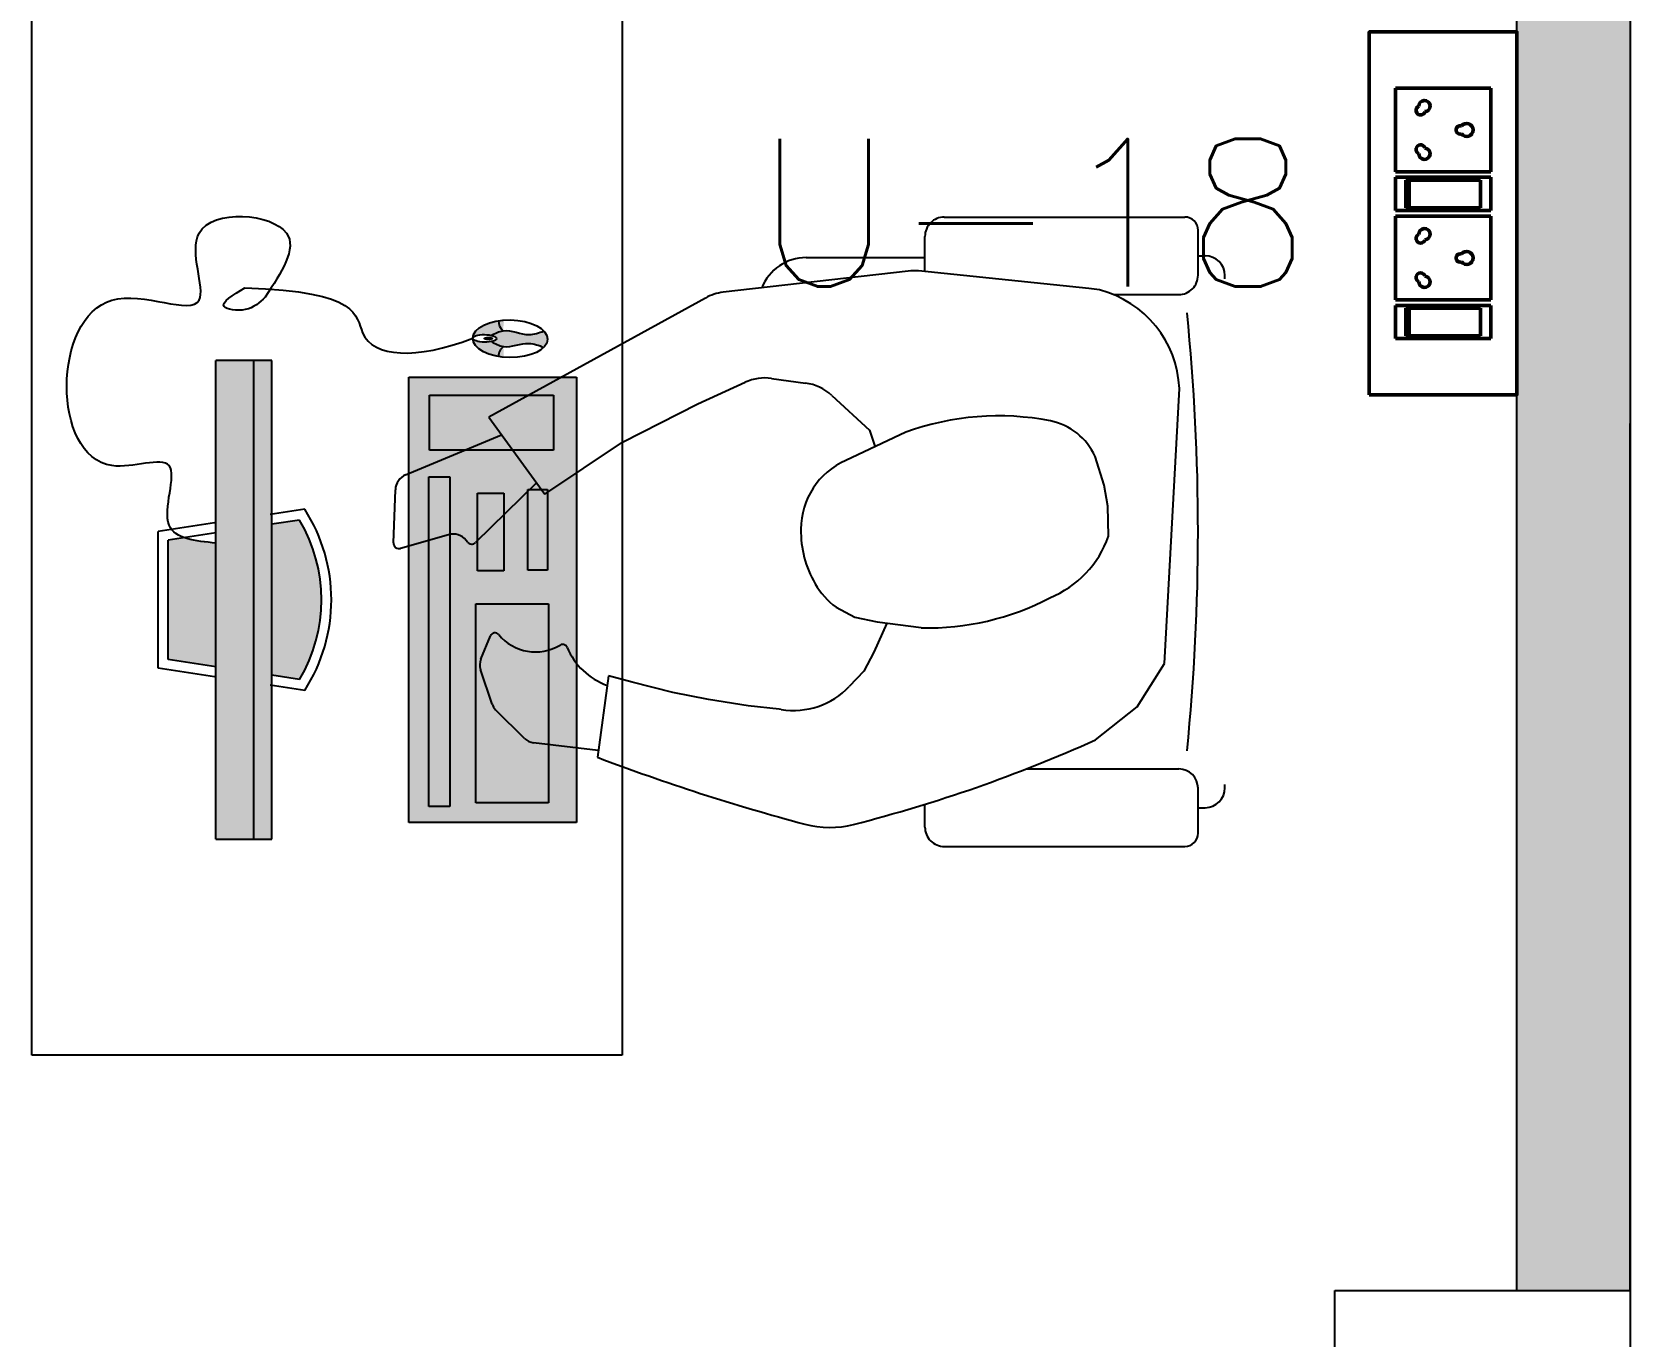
# Model space of a CAD drawing. Extents: x 11369658 to 11598203, y -3946797 to -3787209.
# Drawn here: x 11393188 to 11394812, y -3895582 to -3894258 of the extents above; entities that cross this region are included whole.
import ezdxf

# ---------------------------------------------------------------- set-up
doc = ezdxf.new("R2010")
doc.units = 0
doc.header["$MEASUREMENT"] = 0
doc.linetypes.add('CENTER', pattern=[0])
doc.layers.get('0').update_dxf_attribs({"linetype": 'CONTINUOUS'})
doc.layers.add('ELE-POWER SOCKET TEXT', color=7, linetype='CONTINUOUS', lineweight=5)
doc.layers.add('ELE. 2N0S OF 6-16 UPS SOCKETS', color=191, linetype='CONTINUOUS', lineweight=15)
doc.layers.add('HS', color=251, linetype='CONTINUOUS')
doc.styles.get("Standard").update_dxf_attribs({"font": 'arial.ttf'})

# ---------------------------------------------------------------- blocks, each defined once
blk = doc.blocks.new('6MODULE-UPS')
at = {"layer": 'ELE. 2N0S OF 6-16 UPS SOCKETS', "color": 223, "lineweight": 50}
for p, q in [((-5.704992610775079, 91.87557897313167), (-5.704992610775079, 19.69455388761514)), ((-5.704992610775079, 91.87557897313167), (-5.704992610775079, 19.69455388761514)), ((19.44194516093698, 91.87557897313167), (-5.704992610775079, 91.87557897313167)), ((-5.704992610775079, 91.87557897313167), (19.44194516093698, 91.87557897313167)), ((19.44194516093698, 19.69455388761514), (19.44194516093698, 91.87557897313167)), ((23.63310145623409, 91.87557897313167), (86.86719344731458, 91.87557897313167)), ((23.63310145623409, 19.69455388761514), (23.63310145623409, 91.87557897313167)), ((86.86719344731458, 91.87557897313167), (86.86719344731458, 19.69455388761514)), ((91.05834974261168, 91.87557897313167), (91.05834974261168, 19.69455388761514)), ((91.05834974261168, 91.87557897313167), (91.05834974261168, 19.69455388761514)), ((116.2052875143237, 91.87557897313167), (91.05834974261168, 91.87557897313167)), ((91.05834974261168, 91.87557897313167), (116.2052875143237, 91.87557897313167)), ((116.2052875143237, 19.69455388761514), (116.2052875143237, 91.87557897313167)), ((120.3964438096208, 19.69455388761514), (120.3964438096208, 91.87557897313167)), ((120.3964438096208, 91.87557897313167), (183.6305358008073, 91.87557897313167)), ((183.6305358008073, 91.87557897313167), (183.6305358008073, 19.69455388761514)), ((-3.609414463126527, 84.01716091947607), (-3.609414463126527, 27.55297194127075)), ((17.34636701335901, 84.01716091947607), (-3.609414463126527, 84.01716091947607)), ((17.34636701335901, 27.55297194127075), (17.34636701335901, 84.01716091947607)), ((93.15392789026023, 84.01716091947607), (93.15392789026023, 27.55297194127075)), ((114.1097093667458, 84.01716091947607), (93.15392789026023, 84.01716091947607)), ((114.1097093667458, 27.55297194127075), (114.1097093667458, 84.01716091947607)), ((-3.609414463126527, 30.06766571844901), (17.34636701335901, 30.06766571844901)), ((-3.609414463126527, 27.55297194127075), (17.34636701335901, 27.55297194127075)), ((93.15392789026023, 30.06766571844901), (114.1097093667458, 30.06766571844901)), ((93.15392789026023, 27.55297194127075), (114.1097093667458, 27.55297194127075)), ((-5.704992610775079, 19.69455388761514), (19.44194516093698, 19.69455388761514)), ((86.86719344731458, 19.69455388761514), (23.63310145623409, 19.69455388761514)), ((91.05834974261168, 19.69455388761514), (116.2052875143237, 19.69455388761514)), ((183.6305358008073, 19.69455388761514), (120.3964438096208, 19.69455388761514))]:
    blk.add_line(p, q, dxfattribs=at)
blk.add_lwpolyline([(-48.07445681007374, 0), (225.9999999999999, 0), (225.9999999999999, 111.570132860738), (-48.07445681007374, 111.570132860738)], close=True, dxfattribs=at)
for centre, radius, start, end in [((55.25014745180962, 73.60342887925914), 4.921557205418713, 307.1583653110259, 232.8416346889742), ((152.0134898051964, 73.60342887925914), 4.921557205418713, 307.1583653110257, 232.8416346889744), ((55.25014745180962, 68.68084959206003), 3.136489052635769, 161.4031195229886, 18.59688047701136), ((152.0134898051964, 68.68084959206003), 3.136489052635769, 161.4031195229886, 18.59688047701126), ((37.23000595312307, 41.69521460455314), 4.241204630450178, 5.268912887042561, 272.5100337051888), ((40.57308879435281, 38.77777576422159), 3.422047373335929, 202.6838099297566, 75.09513666306366), ((69.92720610912527, 38.77777576422159), 3.422047373335929, 104.9048633369364, 337.3161900702435), ((73.27028895053148, 41.69521460455314), 4.241204630450178, 267.4899662948114, 174.7310871129575), ((133.9933483065098, 41.69521460455314), 4.241204630450178, 5.268912887042561, 272.5100337051888), ((137.3364311477396, 38.77777576422159), 3.422047373335929, 202.6838099297566, 75.09513666306366), ((166.6905484626885, 38.77777576422159), 3.422047373335929, 104.9048633369359, 337.3161900702436), ((170.0336313039182, 41.69521460455314), 4.241204630450178, 267.4899662948116, 174.7310871129575)]:
    blk.add_arc(centre, radius, start, end, dxfattribs=at)

msp = doc.modelspace()

# ---------------------------------------------------------------- hatches: boundary and pattern name
h = msp.add_hatch(color=8)
h.dxf.hatch_style = 1
edge = h.paths.add_edge_path()
edge.add_arc((11393675.64543092, -3894551.146018198), 13.2539179130793, 179.2598745023485, 229.4615277725892, ccw=False)
edge.add_ellipse((11393674.23948504, -3894569.305725902), major_axis=(38.00888260555163, -0.5258028167620996), ratio=0.5040939593623253, start_angle=468.5600004429119, end_angle=539.9999999930382)
edge.add_ellipse((11393648.26346006, -3894568.965836819), major_axis=(12.032857611418, -0.1859137336754344), ratio=0.3216880064047317, start_angle=-1.3783676422463031e-08, end_angle=179.9999999586488, ccw=False)
edge.add_ellipse((11393648.26346006, -3894568.965836819), major_axis=(12.032857611418, -0.1859137336754344), ratio=0.3216880064047317, start_angle=179.9999999586488, end_angle=359.99999998621627, ccw=False)
edge.add_ellipse((11393674.23948504, -3894569.305725902), major_axis=(38.00888260555163, -0.5258028167620996), ratio=0.5040939593623253, start_angle=539.9999999930382, end_angle=612.3013535175419)
edge.add_arc((11393675.66407049, -3894587.589649897), 13.23356822491556, 128.5527937519682, 179.1747702921676, ccw=False)
edge.add_spline(control_points=[(11393667.41644116, -3894577.24054664), (11393675.8022336, -3894578.521854116), (11393690.24853616, -3894570.800997289), (11393703.48881451, -3894576.145114854), (11393708.35359457, -3894578.108665459)], knot_values=[0.4694720371276528, 0.4694720371276528, 0.4694720371276528, 0.4694720371276528, 1.407483953357447, 1.952313826482736, 1.952313826482736, 1.952313826482736, 1.952313826482736], degree=3, periodic=0)
edge.add_ellipse((11393674.23948504, -3894569.305725902), major_axis=(38.00888260555163, -0.5258028167620996), ratio=0.5040939593623253, start_angle=334.2319715187709, end_angle=385.7680284961759)
edge.add_spline(control_points=[(11393708.58404773, -3894561.449821884), (11393703.6699511, -3894563.274838053), (11393690.10422298, -3894568.312930517), (11393675.59828901, -3894559.954056928), (11393667.03093446, -3894561.218594367)], knot_values=[0.4506270724667458, 0.4506270724667458, 0.4506270724667458, 0.4506270724667458, 0.9954569455912963, 1.954670338081569, 1.954670338081569, 1.954670338081569, 1.954670338081569], degree=3, periodic=0)
h = msp.add_hatch(color=8)
h.dxf.hatch_style = 1
edge = h.paths.add_edge_path()
edge.add_ellipse((11393652.11461286, -3894569.1494998), major_axis=(4.098024485273234, -0.02806017541154832), ratio=0.2661020917250116, start_angle=0, end_angle=360)
h = msp.add_hatch(color=8)
h.dxf.hatch_style = 1
h.paths.add_polyline_path([(11393375.2537142, -3894591.584033454), (11393375.2537142, -3895077.584033187), (11393413.74963495, -3895077.584033187), (11393413.7496326, -3894591.584033269)])
h = msp.add_hatch(color=8)
h.dxf.hatch_style = 1
h.set_gradient(color1=(209, 209, 209), color2=(191, 191, 191), one_color=1, tint=0.75, name='INVCYLINDER')
h.paths.add_polyline_path([(11393431.9955557, -3895077.584033187), (11393413.74963495, -3895077.584033187), (11393413.7496326, -3894591.584033268), (11393431.9955557, -3894591.58403318)])
h = msp.add_hatch(color=8)
h.dxf.hatch_style = 1
h.paths.add_polyline_path([(11393592.43715783, -3894626.767581528), (11393592.43715783, -3894682.434404718), (11393718.27842911, -3894682.434404718), (11393718.27842911, -3894626.767581528)], flags=16)
h.paths.add_polyline_path([(11393639.47244558, -3894838.575239578), (11393639.47244558, -3895040.690400038), (11393713.16407314, -3895040.690400038), (11393713.16407314, -3894838.575239578)], flags=0)
h.paths.add_polyline_path([(11393591.71744577, -3894709.591673113), (11393591.71744577, -3895044.492007801), (11393613.13633318, -3895044.492007801), (11393613.13633318, -3894709.591673113)], flags=16)
h.paths.add_polyline_path([(11393571.36957902, -3894608.353513207), (11393571.36957902, -3895060.81455316), (11393741.76776085, -3895060.81455316), (11393741.76776085, -3894608.353513207)])
h.paths.add_polyline_path([(11393641.21375578, -3894726.227063607), (11393667.88322463, -3894726.227063607), (11393667.88322463, -3894805.00094592), (11393641.21375578, -3894805.00094592)], flags=0)
h.paths.add_polyline_path([(11393613.13633318, -3895044.492007801), (11393591.71744577, -3895044.492007801), (11393591.71744577, -3894709.591673113), (11393613.13633318, -3894709.591673113)], flags=0)
h.paths.add_polyline_path([(11393692.40967467, -3894722.535552278), (11393712.2253042, -3894722.535552278), (11393712.2253042, -3894804.587062705), (11393692.40967467, -3894804.587062705)], flags=16)
h.paths.add_polyline_path([(11393592.43715783, -3894682.434404718), (11393592.43715783, -3894626.767581528), (11393718.27842911, -3894626.767581528), (11393718.27842911, -3894682.434404718)], flags=0)
h.paths.add_polyline_path([(11393639.47244558, -3894838.575239578), (11393713.16407314, -3894838.575239578), (11393713.16407314, -3895040.690400038), (11393639.47244558, -3895040.690400038)], flags=16)
h.paths.add_polyline_path([(11393641.21375578, -3894726.227063607), (11393641.21375578, -3894805.00094592), (11393667.88322463, -3894805.00094592), (11393667.88322463, -3894726.227063607)], flags=16)
h = msp.add_hatch(color=8)
h.dxf.hatch_style = 1
h.set_gradient(color1=(209, 209, 209), color2=(191, 191, 191), one_color=1, tint=0.75, name='INVCYLINDER')
h.paths.add_polyline_path([(11393592.43715783, -3894626.767581528), (11393592.43715783, -3894682.434404718), (11393718.27842911, -3894682.434404718), (11393718.27842911, -3894626.767581528)])
h.paths.add_polyline_path([(11393639.47244558, -3894838.575239578), (11393639.47244558, -3895040.690400038), (11393713.16407314, -3895040.690400038), (11393713.16407314, -3894838.575239578)])
h.paths.add_polyline_path([(11393591.71744577, -3894709.591673113), (11393591.71744577, -3895044.492007801), (11393613.13633318, -3895044.492007801), (11393613.13633318, -3894709.591673113)])
h.paths.add_polyline_path([(11393641.21375578, -3894726.227063607), (11393641.21375578, -3894805.00094592), (11393667.88322463, -3894805.00094592), (11393667.88322463, -3894726.227063607)])
h.paths.add_polyline_path([(11393692.40967467, -3894722.535552278), (11393692.40967467, -3894804.587062705), (11393712.2253042, -3894804.587062705), (11393712.2253042, -3894722.535552278)])
h = msp.add_hatch(color=8)
h.dxf.hatch_style = 1
h.paths.add_polyline_path([(11393460.36647644, -3894753.584033182), (11393431.9955557, -3894757.879967703), (11393431.9955557, -3894911.288098665), (11393460.36647644, -3894915.584033186, 0.2729957282770792)])
edge = h.paths.add_edge_path()
edge.add_spline(control_points=[(11393375.2537142, -3894776.972659675), (11393363.45616184, -3894775.843218563), (11393351.65860949, -3894774.713777451), (11393342.59675883, -3894771.416764088)], knot_values=[0, 0, 0, 0, 28.67475405181993, 28.67475405181993, 28.67475405181993, 28.67475405181993], degree=3, periodic=0)
edge.add_line((11393342.59675883, -3894771.416764088), (11393326.63279345, -3894773.834033184))
edge.add_line((11393326.63279345, -3894773.834033184), (11393326.63279345, -3894895.334033184))
edge.add_line((11393326.63279345, -3894895.334033184), (11393375.2537142, -3894902.696229625))
edge.add_line((11393375.2537142, -3894902.696229625), (11393375.2537142, -3894776.972659675))
at = {"layer": 'HS', "lineweight": -3, "ltscale": 500}
h = msp.add_hatch(dxfattribs=at)
h.set_pattern_fill('ANSI31', color=8)
h.set_pattern_definition([(45, (532767.2245978583, -300955.6780442479), (-0.08838834764831845, 0.08838834764831845), [])])
h.paths.add_polyline_path([(11394812.47250971, -3892908.64164161), (11394697.47250971, -3892908.64164161), (11394697.47250971, -3895536.373280873), (11394812.47250971, -3895536.373280873)])

# ---------------------------------------------------------------- linework, layer by layer
at = {"color": 8, "lineweight": 25, "ltscale": 500}
for p, q in [((11394697.47250972, -3895536.373280873), (11394697.47250972, -3892906.373280877)), ((11393188.29408735, -3895297.049504276, 0.001307588085182942), (11393188.29408735, -3892997.191085117, 0.001307588085182942)), ((11393788.29408735, -3892997.191085117, 0.001307588085182942), (11393788.29408735, -3895297.049504276, 0.001307588085182942)), ((11394812.47250972, -3895536.373280873), (11394812.47250972, -3894655.373280873)), ((11393788.29408735, -3895297.049504276, 0.001307588085182942), (11393188.29408735, -3895297.049504276, 0.001307588085182942)), ((11394512.47251002, -3896436.373280871), (11394512.47251002, -3895536.373280873)), ((11394512.47251002, -3895536.373280873), (11394812.47250972, -3895536.373280873)), ((11394812.47250972, -3895536.373280873), (11394812.47250972, -3896436.373280871))]:
    msp.add_line(p, q, dxfattribs=at)
at = {"color": 8, "lineweight": 25}
for p, q in [((11394812.47250971, -3892906.373280876), (11394812.47250971, -3895536.373280872)), ((11394115.51578522, -3894445.779390806, 0.002615176170365885), (11394359.99099466, -3894445.779390806, 0.002615176170365885)), ((11394095.8437615, -3894501.182907417, 0.002615176170365885), (11394095.8437615, -3894465.451414526, 0.002615176170365885)), ((11394373.41795739, -3894504.907642934, 0.002615176170365885), (11394373.41795739, -3894459.206353541, 0.002615176170365885)), ((11393975.15580732, -3894486.980385765, 0.002615176170365885), (11394095.8437615, -3894486.980385765, 0.002615176170365885)), ((11394373.41795739, -3894485.123438247, 0.002615176170365885), (11394380.61937962, -3894485.123438247, 0.002615176170365885)), ((11394078.81996187, -3894500.592770467, 0.002615176170365885), (11393890.83208524, -3894522.232519055, 0.002615176170365885)), ((11394262.33492198, -3894518.29989437, 0.002615176170365885), (11394089.47375947, -3894500.528006332, 0.002615176170365885)), ((11394273.41821772, -3894519.698656488, 0.002615176170365885), (11394262.33492198, -3894518.29989437, 0.002615176170365885)), ((11394400.80601786, -3894508.658573883, 0.002615176170365885), (11394400.80601786, -3894505.310076486, 0.002615176170365885)), ((11393872.73260558, -3894528.010131236, 0.002615176170365885), (11393652.73182754, -3894649.162141977, 0.002615176170365885)), ((11394287.55765109, -3894524.467485687, 0.002615176170365885), (11394353.85811464, -3894524.467485687, 0.002615176170365885)), ((11393375.2537142, -3895077.584033187, 0.002615176170365885), (11393375.2537142, -3894591.58403318, 0.002615176170365885)), ((11393431.9955557, -3894591.58403318, 0.002615176170365885), (11393375.2537142, -3894591.584033454, 0.002615176170365885)), ((11393413.74963495, -3895077.584033187, 0.002615176170365885), (11393413.7496326, -3894591.584033318, 0.002615176170365885)), ((11393431.9955557, -3895077.584033187, 0.002615176170365885), (11393431.9955557, -3894591.58403318, 0.002615176170365885)), ((11393571.36957902, -3895060.81455316, 0.002615176170365885), (11393571.36957902, -3894608.353513207, 0.002615176170365885)), ((11393571.36957902, -3894608.353513207, 0.002615176170365885), (11393741.76776085, -3894608.353513207, 0.002615176170365885)), ((11393741.76776085, -3894608.353513207, 0.002615176170365885), (11393741.76776085, -3895060.81455316, 0.002615176170365885)), ((11393864.97267737, -3894635.511746999, 0.002615176170365885), (11393913.0799711, -3894613.651129225, 0.002615176170365885)), ((11393940.06219394, -3894609.694965927, 0.002615176170365885), (11393974.5190276, -3894614.387416532, 0.002615176170365885)), ((11393592.43715783, -3894682.434404718, 0.002615176170365885), (11393592.43715783, -3894626.767581528, 0.002615176170365885)), ((11393592.43715783, -3894626.767581528, 0.002615176170365885), (11393718.27842911, -3894626.767581528, 0.002615176170365885)), ((11393718.27842911, -3894626.767581528, 0.002615176170365885), (11393718.27842911, -3894682.434404718, 0.002615176170365885)), ((11394001.18340576, -3894626.927263906, 0.002615176170365885), (11394039.5334871, -3894662.215116901, 0.002615176170365885)), ((11394339.2934023, -3894899.441382078, 0.002615176170365885), (11394354.49770486, -3894619.879980076, 0.002615176170365885)), ((11393652.73182754, -3894649.162141977, 0.002615176170365885), (11393709.58136123, -3894727.204292554, 0.002615176170365885)), ((11393788.33665015, -3894674.613435565, 0.002615176170365885), (11393864.97267737, -3894635.511746999, 0.002615176170365885)), ((11394076.41066455, -3894664.336344441, 0.002615176170365885), (11394015.37253437, -3894693.007849857, 0.002615176170365885)), ((11394039.5334871, -3894662.215116901, 0.002615176170365885), (11394044.88237096, -3894678.59706478, 0.002615176170365885)), ((11393568.0855029, -3894707.700829495, 0.002615176170365885), (11393665.37145315, -3894666.904462509, 0.002615176170365885)), ((11393709.58136123, -3894727.204292554, 0.002615176170365885), (11393788.33665015, -3894674.613435565, 0.002615176170365885)), ((11393718.27842911, -3894682.434404718, 0.002615176170365885), (11393592.43715783, -3894682.434404718, 0.002615176170365885)), ((11394278.05520593, -3894718.131791597, 0.002615176170365885), (11394268.80456088, -3894689.034193054, 0.002615176170365885)), ((11393591.71744577, -3895044.492007801, 0.002615176170365885), (11393591.71744577, -3894709.591673113, 0.002615176170365885)), ((11393591.71744577, -3894709.591673113, 0.002615176170365885), (11393613.13633318, -3894709.591673113, 0.002615176170365885)), ((11393613.13633318, -3894709.591673113, 0.002615176170365885), (11393613.13633318, -3895044.492007801, 0.002615176170365885)), ((11393555.76145896, -3894776.744159352, 0.002615176170365885), (11393557.67243598, -3894722.773644097, 0.002615176170365885)), ((11393700.9252287, -3894715.846798521, 0.002615176170365885), (11393639.2413187, -3894776.414720111, 0.002615176170365885)), ((11393641.21375578, -3894805.00094592, 0.002615176170365885), (11393641.21375578, -3894726.227063607, 0.002615176170365885)), ((11393641.21375578, -3894726.227063607, 0.002615176170365885), (11393667.88322463, -3894726.227063607, 0.002615176170365885)), ((11393667.88322463, -3894726.227063607, 0.002615176170365885), (11393667.88322463, -3894805.00094592, 0.002615176170365885)), ((11393692.40967467, -3894804.587062705, 0.002615176170365885), (11393692.40967467, -3894722.535552278, 0.002615176170365885)), ((11393692.40967467, -3894722.535552278, 0.002615176170365885), (11393712.2253042, -3894722.535552278, 0.002615176170365885)), ((11393712.2253042, -3894722.535552278, 0.002615176170365885), (11393712.2253042, -3894804.587062705, 0.002615176170365885)), ((11394281.62089761, -3894739.425175082, 0.002615176170365885), (11394278.05520593, -3894718.131791597, 0.002615176170365885)), ((11393465.46263409, -3894742.571955459, 0.002615176170365885), (11393430.47970407, -3894747.869082686, 0.002615176170365885)), ((11394282.35418927, -3894769.949050296, 0.002615176170365885), (11394281.62089761, -3894739.425175082, 0.002615176170365885)), ((11393373.73786257, -3894756.460951723, 0.002615176170365885), (11393316.50779345, -3894765.126748355, 0.002615176170365885)), ((11393460.36647644, -3894753.584033184, 0.002615176170365885), (11393431.9955557, -3894757.879967703, 0.002615176170365885)), ((11393316.50779345, -3894904.041318014, 0.002615176170365885), (11393316.50779345, -3894765.126748355, 0.002615176170365885)), ((11393375.2537142, -3894766.471836738, 0.002615176170365885), (11393326.63279345, -3894773.834033184, 0.002615176170365885)), ((11393326.63279345, -3894895.334033184, 0.002615176170365885), (11393326.63279345, -3894773.834033184, 0.002615176170365885)), ((11393611.48064543, -3894768.434186652, 0.002615176170365885), (11393562.9903422, -3894782.389198314, 0.002615176170365885)), ((11393630.82949709, -3894775.888327844, 0.002615176170365885), (11393629.50855229, -3894774.21940661, 0.002615176170365885)), ((11393667.88322463, -3894805.00094592, 0.002615176170365885), (11393641.21375578, -3894805.00094592, 0.002615176170365885)), ((11393712.2253042, -3894804.587062705, 0.002615176170365885), (11393692.40967467, -3894804.587062705, 0.002615176170365885)), ((11393639.47244558, -3895040.690400038, 0.002615176170365885), (11393639.47244558, -3894838.575239578, 0.002615176170365885)), ((11393639.47244558, -3894838.575239578, 0.002615176170365885), (11393713.16407314, -3894838.575239578, 0.002615176170365885)), ((11393713.16407314, -3894838.575239578, 0.002615176170365885), (11393713.16407314, -3895040.690400038, 0.002615176170365885)), ((11394005.48963048, -3894842.145878542, 0.002615176170365885), (11394024.66375228, -3894852.06935529, 0.002615176170365885)), ((11394024.66375228, -3894852.06935529, 0.002615176170365885), (11394047.38341243, -3894857.021017004, 0.002615176170365885)), ((11394057.07588222, -3894858.244250588, 0.002615176170365885), (11394043.81675699, -3894887.769490952, 0.002615176170365885)), ((11394047.38341243, -3894857.021017004, 0.002615176170365885), (11394092.10959441, -3894862.665663734, 0.002615176170365885)), ((11393644.44940858, -3894894.998212978, 0.002615176170365885), (11393654.3337264, -3894871.134296119, 0.002615176170365885)), ((11394043.81675699, -3894887.769490952, 0.002615176170365885), (11394033.89328025, -3894906.943612747, 0.002615176170365885)), ((11393373.73786257, -3894912.707114644, 0.002615176170365885), (11393316.50779345, -3894904.041318014, 0.002615176170365885)), ((11393375.2537142, -3894902.696229625, 0.002615176170365885), (11393326.63279345, -3894895.334033184, 0.002615176170365885)), ((11393655.94970569, -3894940.431686807, 0.002615176170365885), (11393644.10263919, -3894905.366651233, 0.002615176170365885)), ((11394033.89328025, -3894906.943612747, 0.002615176170365885), (11394018.99798847, -3894922.572196182, 0.002615176170365885)), ((11394311.64223375, -3894943.474579038, 0.002615176170365885), (11394339.2934023, -3894899.441382078, 0.002615176170365885)), ((11393465.46263409, -3894926.596110906, 0.002615176170365885), (11393430.47970407, -3894921.298983686, 0.002615176170365885)), ((11393460.36647644, -3894915.584033186, 0.002615176170365885), (11393431.9955557, -3894911.288098665, 0.002615176170365885)), ((11393774.13085505, -3894911.750828762, 0.002615176170365885), (11393763.10328772, -3894994.533623338, 0.002615176170365885)), ((11393798.46166008, -3894918.09129894, 0.002615176170365885), (11393774.13085505, -3894911.750828762, 0.002615176170365885)), ((11393839.6423037, -3894928.707760703, 0.002615176170365885), (11393798.46166008, -3894918.09129894, 0.002615176170365885)), ((11393875.85113228, -3894935.778684106, 0.002615176170365885), (11393839.6423037, -3894928.707760703, 0.002615176170365885)), ((11393916.31863756, -3894942.136469174, 0.002615176170365885), (11393875.85113228, -3894935.778684106, 0.002615176170365885)), ((11393947.55565111, -3894945.661854215, 0.002615176170365885), (11393916.31863756, -3894942.136469174, 0.002615176170365885)), ((11393689.32360993, -3894975.674967719, 0.002615176170365885), (11393659.54696306, -3894946.193688989, 0.002615176170365885)), ((11393949.82409081, -3894946.018245151, 0.002615176170365885), (11393947.55565111, -3894945.661854215, 0.002615176170365885)), ((11394269.0756201, -3894976.871160915, 0.002615176170365885), (11394311.64223375, -3894943.474579038, 0.002615176170365885)), ((11393763.85914016, -3894987.81744515, 0.002615176170365885), (11393697.93126139, -3894979.837543909, 0.002615176170365885)), ((11394198.6764524, -3895006.432066828, 0.002615176170365885), (11394353.85811464, -3895006.432066828, 0.002615176170365885)), ((11394400.80601786, -3895025.589476027, 0.002615176170365885), (11394400.80601786, -3895022.24097863, 0.002615176170365885)), ((11394373.41795739, -3895071.693198971, 0.002615176170365885), (11394373.41795739, -3895025.991909578, 0.002615176170365885)), ((11393613.13633318, -3895044.492007801, 0.002615176170365885), (11393591.71744577, -3895044.492007801, 0.002615176170365885)), ((11393713.16407314, -3895040.690400038, 0.002615176170365885), (11393639.47244558, -3895040.690400038, 0.002615176170365885)), ((11394095.8437615, -3895065.448137987, 0.002615176170365885), (11394095.8437615, -3895042.328647438, 0.002615176170365885)), ((11394373.41795739, -3895045.776114266, 0.002615176170365885), (11394380.61937962, -3895045.776114266, 0.002615176170365885)), ((11393741.76776085, -3895060.81455316, 0.002615176170365885), (11393571.36957902, -3895060.81455316, 0.002615176170365885)), ((11393375.2537142, -3895077.584033187, 0.002615176170365885), (11393431.9955557, -3895077.584033187, 0.002615176170365885)), ((11394115.51578522, -3895085.120161707, 0.002615176170365885), (11394359.99099466, -3895085.120161707, 0.002615176170365885))]:
    msp.add_line(p, q, dxfattribs=at)
at = {"color": 8}
for centre, radius, start, end in [((11393675.64241718, -3894551.215491462, 0.002615176170365885), 13.25391791307647, 179.2598744983225, 229.5773125159396), ((11393675.66105674, -3894587.659123162, 0.002615176170365885), 13.23356822491399, 127.5346679428124, 179.1747702921676), ((11393323.06883379, -3894834.584033184, 0.002615176170365885), 169.535296654641, 327.1302492117633, 32.86975078823676), ((11393323.06883379, -3894834.584033184, 0.002615176170365885), 159.4102966545111, 329.4611315018292, 30.53886849817073)]:
    msp.add_arc(centre, radius, start, end, dxfattribs=at)
for centre, major_axis, ratio, start_param, end_param in [((11394115.51578522, -3894465.451414526, 0.002615176170365885), (-13.91022137215405, 13.91022137215406), 0.9999999999956279, 5.497787143846904, 7.068583470646173), ((11394359.99099466, -3894459.206353541, 0.002615176170365885), (-9.494296401354061, -9.494296401354058), 0.9999999999825855, 2.356194490183638, 3.926990816995949), ((11393975.15580732, -3894535.379167616, 0.002615176170365885), (-34.22310684753789, 34.22310684753791), 0.999999999997405, 5.497787143794447, 6.694930219679626), ((11394380.61937962, -3894505.310076486, 0.002615176170365885), (-14.27410878911319, 14.27410878911319), 0.9999999999968345, 3.92699081705407, 5.497787143780555), ((11394084.44406041, -3894549.45019312, 0.002615176170365885), (-34.77555343737898, -34.77555343737897), 0.9999999999833574, 3.824540584565052, 4.041598843163365), ((11394245.79086982, -3894624.958811142, 0.002615176170365885), (-76.95118748228147, -76.95118748228144), 0.9999999999992522, 2.402880979998255, 3.670313084966672), ((11394353.85811464, -3894504.907642934, 0.002615176170365885), (-13.83089744804299, -13.83089744804299), 0.9999999999877724, 0.7853981634372302, 2.356194490287236), ((11393896.45618378, -3894571.089941708, 0.002615176170365885), (-34.77555343005707, 34.77555343005707), 0.9999999999679604, 5.612395169929391, 6.001159191570572), ((11392143.14303896, -3894765.449776256, 0.002615176170365885), (-2229.876687132462, -42.14465543558805), 0.9999999999972996, 3.022800990543049, 3.222588829028481), ((11393933.42593868, -3894658.42522705, 0.002615176170365885), (-34.77555343070138, -34.77555343070137), 0.9999999999998906, 3.791640000728147, 4.353509187199812), ((11393967.88277235, -3894663.117677655, 0.002615176170365885), (-34.77555343013054, -34.77555343013052), 0.9999999999582736, 3.183153637441005, 3.79164000081273), ((11394170.49289284, -3894922.670563653, 0.002615176170365885), (-194.4068343640645, -194.4068343640644), 0.9999999999988733, 3.733549878638648, 4.276248965253739), ((11394210.96941782, -3894715.073197398, 0.002615176170365885), (-44.84937859720976, -44.84937859720975), 0.9999999999894806, 2.779238056168732, 3.730613084754673), ((11394046.09615434, -3894762.847868916, 0.002615176170365885), (-53.95168711967325, -53.95168711967325), 0.9999999999976942, 4.341425852250929, 5.496708926210518), ((11393574.65842005, -3894723.375080366, 0.002615176170365885), (-12.01843126551718, 12.01843126551719), 0.9999999999947531, 5.894858135868903, 7.033190459899688), ((11394074.93030762, -3894764.957427535, 0.002615176170365885), (-74.35663504840406, 74.35663504840407), 0.9999999999974537, 0.7645531225114562, 1.316959407778838), ((11393561.42345365, -3894776.944638109, 0.002615176170365885), (-4.006143755127278, -4.006143755127276), 0.9999999999974482, -0.8207911744576712, 1.065615582654755), ((11393616.18131109, -3894784.767867269, 0.002615176170365885), (-12.01843126551085, -12.01843126551085), 0.999999999997271, 3.025728631543674, 4.207208236835285), ((11393635.27191082, -3894772.372174291, 0.002615176170365885), (-4.00614375527071, 4.006143755270711), 0.9999999999743613, 1.454932305411495, 3.13246430422997), ((11394183.48532353, -3894735.369081443, 0.002615176170365885), (-74.06357693963051, 74.06357693963052), 0.9999999999983373, 2.740689677367521, 3.590533477573347), ((11394051.04200339, -3894780.350423856, 0.002615176170365885), (-54.28488232309839, -54.28488232309837), 0.9999999999751112, -0.2689542873623081, 0.150173442323088), ((11394098.67250291, -3894597.017009581, 0.002615176170365885), (-59.83415846814815, 259.3372468388579), 0.9999999999800566, 2.890445684544624, 3.399922006666372), ((11393658.87740105, -3894873.016263969, 0.002615176170365885), (-3.477555343015624, -3.477555343015624), 0.9999999999915961, 3.044094856633167, 5.105103806401785), ((11393700.06240526, -3894839.169919154, 0.002615176170365885), (-34.21713678074433, 34.21713678074434), 0.9999999999989411, 1.473298528736193, 2.900346572703747), ((11393727.65975299, -3894884.778756309, 0.002615176170365885), (-3.477555343100191, 3.477555343100192), 0.9999999999919085, 4.322766877370706, 6.041939226905843), ((11393796.31088614, -3894856.094728475, 0.002615176170365885), (-49.13304974877249, -49.13304974877248), 0.9999999999936964, -0.389622103009974, 0.4407300291481917), ((11393658.08043254, -3894900.64411653, 0.002615176170365885), (-10.43266602920555, 10.43266602920556), 0.9999999999960529, 0.3927148266146453, 1.111217006131666), ((11393962.03684637, -3894868.283665475, 0.002615176170365885), (-55.64088548841531, 55.64088548841534), 0.9999999999964654, 2.200359914233175, 3.165611577415639), ((11393669.92749904, -3894935.709152104, 0.002615176170365885), (-10.43266602897516, -10.43266602897516), 0.999999999912298, -0.4595793208408123, 0.004984408357254999), ((11393699.70414591, -3894965.190430835, 0.002615176170365885), (-10.43266602946367, 10.43266602946368), 0.9999999999528294, 1.575780735277725, 2.235740591780718), ((11393652.62975867, -3893607.416154664, 0.002615176170365885), (-1447.136039318335, -401.5093995956746), 0.9999999999909284, 1.549600955838368, 1.723122804882322), ((11394531.9920152, -3892970.684746493, 0.002615176170365885), (-1530.874611381044, -1530.874611381043), 0.9999999999995481, 0.4223262155096761, 0.5245935870784812), ((11394353.85811464, -3895025.991909578, 0.002615176170365885), (-13.83089744787387, -13.83089744787387), 0.9999999999889968, 2.356194490186843, 3.926990816959075), ((11394380.61937962, -3895025.589476027, 0.002615176170365885), (-14.27410878911319, -14.27410878911319), 0.9999999999968345, 0.785398163399031, 2.356194490190762), ((11393999.09660142, -3894967.420895239, 0.002615176170365885), (-69.55110686109333, -69.5511068610933), 0.9999999999922973, 0.5245935870712961, 1.034846285015164), ((11394115.51578522, -3895065.448137987, 0.002615176170365885), (-13.91022137199913, 13.91022137199914), 0.9999999999948043, 0.7853981632661414, 2.356194490323652), ((11394359.99099466, -3895071.693198971, 0.002615176170365885), (-9.494296401354058, 9.494296401354061), 0.9999999999825855, 2.356194489987452, 3.926990816995949)]:
    msp.add_ellipse(centre, major_axis=major_axis, ratio=ratio, start_param=start_param, end_param=end_param, dxfattribs=at)
for centre, major_axis, ratio in [((11393674.2364713, -3894569.375199165, 0.002615176170365885), (38.00888260555113, -0.5258028167620932), 0.5040939593623253), ((11393648.26044632, -3894569.035310084, 0.002615176170365885), (12.03285761141819, -0.1859137336754364), 0.3216880064047317), ((11393652.11461286, -3894569.1494998, 0.002615176170365885), (4.098024485273249, -0.02806017541154829), 0.2661020917250114)]:
    msp.add_ellipse(centre, major_axis=major_axis, ratio=ratio, dxfattribs=at)
for points in [[(11393375.2537142, -3894776.972659675, 0.002615176170365885), (11393327.75779345, -3894758.903814912, 0.002615176170365885), (11393327.75779345, -3894698.288217938, 0.002615176170365885), (11393269.54028397, -3894698.288217938, 0.002615176170365885), (11393269.54028397, -3894530.132727148, 0.002615176170365885), (11393358.2594861, -3894530.132727148, 0.002615176170365885), (11393358.2594861, -3894462.114901599, 0.002615176170365885), (11393446.97868822, -3894462.114901599, 0.002615176170365885), (11393425.26980753, -3894527.053565603, 0.002615176170365885)], [(11393425.26980753, -3894527.053565603, 0.002615176170365885), (11393405.04745724, -3894539.813472401, 0.002615176170365885), (11393383.49548592, -3894536.623153785, 0.002615176170365885), (11393404.70148057, -3894517.752219984, 0.002615176170365885)], [(11393655.25530341, -3894565.981851418, 0.002615176170365885), (11393667.02716094, -3894561.288179792, 0.002615176170365885), (11393693.71536998, -3894565.236389188, 0.002615176170365885), (11393708.58103397, -3894561.519295149, 0.002615176170365885)], [(11393655.19962067, -3894572.294496115, 0.002615176170365885), (11393667.40739076, -3894577.309096448, 0.002615176170365885), (11393693.59342794, -3894574.051252035, 0.002615176170365885), (11393708.35058082, -3894578.178138722, 0.002615176170365885)]]:
    msp.add_spline(points, degree=3, dxfattribs=at)
msp.add_open_spline([(11393404.70148057, -3894517.752219984, 0.002615176170365885), (11393523.20974335, -3894520.998433867, 0.002615176170365885), (11393507.57163047, -3894586.949366059, 0.002615176170365885), (11393578.40202286, -3894590.993546605, 0.002615176170365885), (11393636.2275887, -3894568.849396348, 0.002615176170365885)], degree=3, knots=[0, 0, 0, 0, 1.55833911271002, 3.964450640453975, 3.964450640453975, 3.964450640453975, 3.964450640453975], dxfattribs=at)

# ---------------------------------------------------------------- block references
at = {"layer": 'ELE. 2N0S OF 6-16 UPS SOCKETS', "xscale": -1.344445831101533, "yscale": 1.344445831101533, "zscale": 1.344445831101533, "rotation": 269.9999999999993}
msp.add_blockref('6MODULE-UPS', (11394547.49032953, -3894561.605360579), dxfattribs=at)

# ---------------------------------------------------------------- texts
at = {"layer": 'ELE-POWER SOCKET TEXT', "color": 0, "linetype": 'CENTER', "ltscale": 500, "insert": (11393922.67367095, -3894366.434114703), "char_height": 150, "width": 3324.973445620388, "attachment_point": 1}
msp.add_mtext('{\\Fromans|c0;U-18}', dxfattribs=at)

doc.saveas('drawing.dxf')
